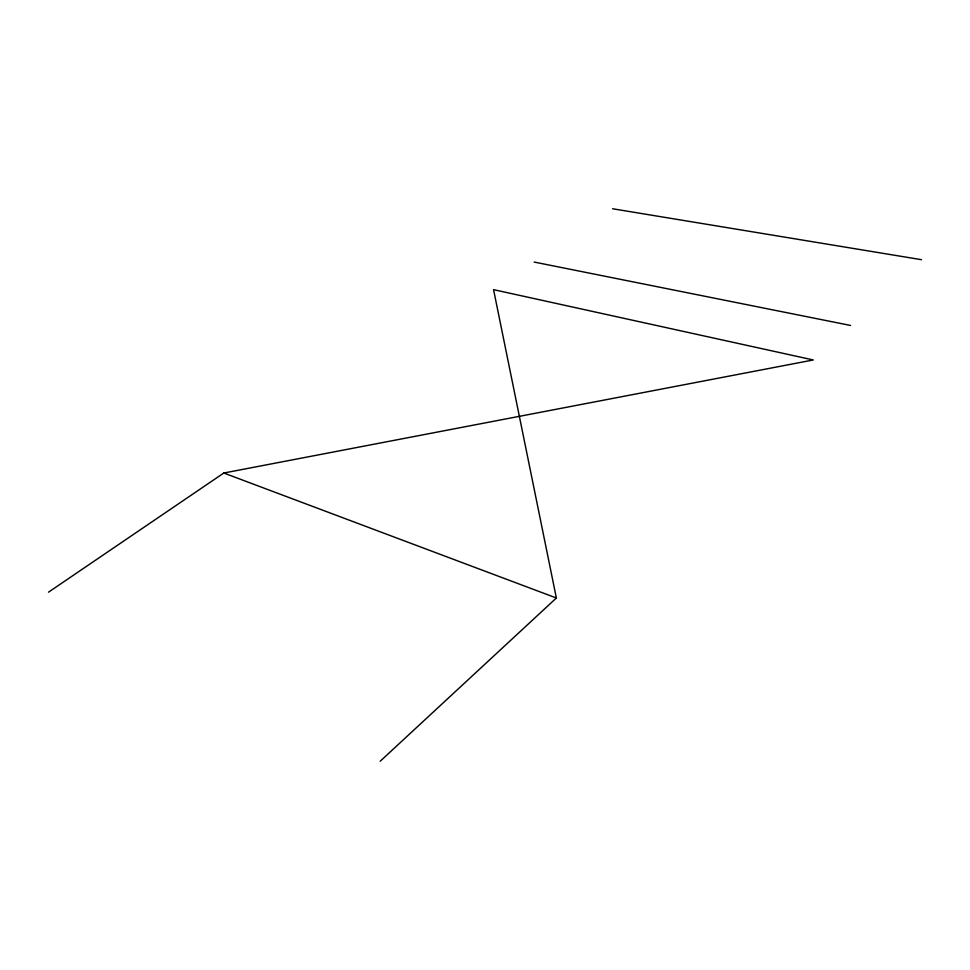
<?xml version="1.0" encoding="UTF-8"?>
<svg xmlns="http://www.w3.org/2000/svg" width="970" height="970" viewBox="0 0 970 970"><rect width="100%" height="100%" fill="white"/><g stroke="black" fill="none" stroke-linecap="round" stroke-linejoin="round"><path stroke-width="1.45" d="M380.179 761.244L556.368 598.005L493.56 289.654L813.272 359.967L223.803 473.02L48.5 592.173M612.579 208.756L921.5 259.693M534.155 262.058L850.532 325.447M223.803 473.02L556.368 598.005"/></g></svg>
